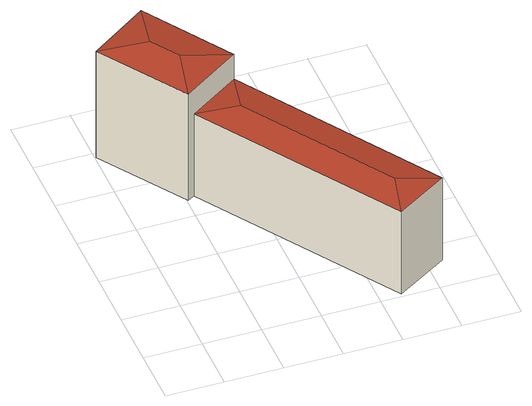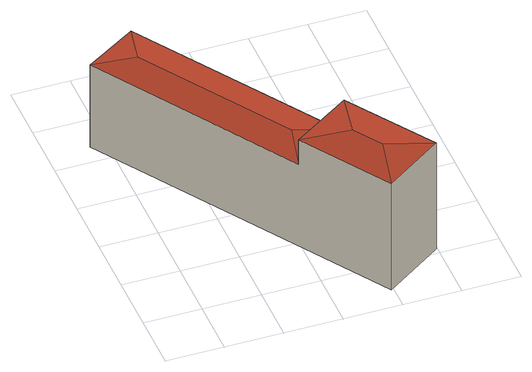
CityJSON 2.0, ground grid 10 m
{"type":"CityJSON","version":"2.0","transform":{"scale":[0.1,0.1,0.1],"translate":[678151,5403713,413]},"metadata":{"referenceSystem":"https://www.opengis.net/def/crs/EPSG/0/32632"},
"CityObjects":{
"building1":{"type":"Building","attributes":{"dataAvailable":"NotSufficient","measuredHeight":22.75},"geometry":[{"type":"MultiSurface","lod":"3","boundaries":[[[0,1,2]],[[3,2,1,4]],[[2,3,5,0]],[[4,5,3]],[[6,7,8,9]],[[10,8,7]],[[9,11,6]],[[7,6,11,10]],[[12,10,11,13]],[[13,11,9,14]],[[15,1,0,16]],[[14,9,8,4,1,15]],[[16,0,5,17]],[[5,4,8,10,12,17]],[[15,16,17,12,13,14]]],"semantics":{"surfaces":[{"type":"RoofSurface"},{"type":"WallSurface"},{"type":"GroundSurface"}],"values":[0,0,0,0,0,0,0,0,1,1,1,1,1,1,2]}}]}
},
"vertices":[
[337,6,178],[427,62,178],[353,78,186],[188,332,186],[204,406,178],[114,347,178],[87,472,237],[119,423,237],[204,406,228],[104,559,228],[102,339,228],[2,489,228],[102,339,10],[2,489,10],[104,559,10],[427,62,10],[337,6,10],[114,347,10]
]}
